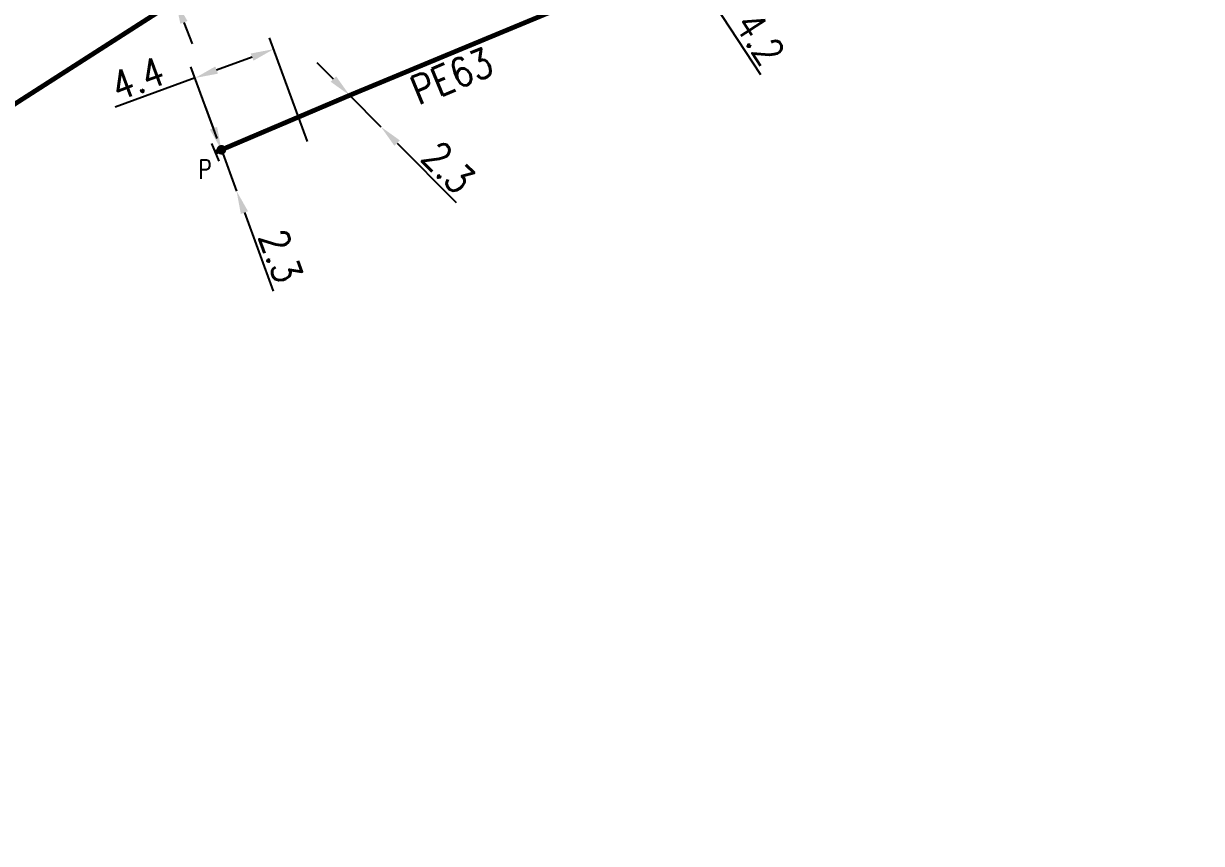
# Model space of a CAD drawing. Header units: millimetres. Extents: x 107999 to 109004, y 120010 to 121005.
# Drawn here: x 108784.1 to 108845.5, y 120782.9 to 120825.7 of the extents above; entities that cross this region are included whole.
import ezdxf
from ezdxf.enums import TextEntityAlignment as Align

# ---------------------------------------------------------------- set-up
doc = ezdxf.new("R2010")
doc.units = ezdxf.units.MM
doc.header["$PDMODE"] = 34
doc.linetypes.add('L_25_AP', pattern=[2000, 1000, 1000])
doc.linetypes.add('L_25_PE', pattern=[2000, 1000, 1000])
doc.layers.get('0').update_dxf_attribs({"linetype": 'CONTINUOUS'})
doc.layers.get('Defpoints').update_dxf_attribs({"linetype": 'CONTINUOUS'})
for name, color, linetype in [('L_150', 1, 'CONTINUOUS'), ('L_300', 7, 'CONTINUOUS'), ('L_340', 7, 'CONTINUOUS')]:
    doc.layers.add(name, color=color, linetype=linetype)
doc.styles.add('G_ROMANS', font='ROMANS.SHX', dxfattribs={"width": 0.75})
doc.styles.get("Standard").update_dxf_attribs({"font": 'romans.shx', "width": 0.85})
doc.dimstyles.get("Standard").update_dxf_attribs({"dimtxt": 1.5, "dimasz": 1.2, "dimexe": 0.625, "dimexo": 0.625, "dimgap": 0.25, "dimtad": 1, "dimdec": 1, "dimzin": 0, "dimdsep": 46, "dimtxsty": 'Standard', "dimcen": -0.5, "dimadec": 0, "dimazin": 0, "dimtfac": 1, "dimtdec": 1, "dimtmove": 0, "dimatfit": 3, "dimfxl": 0, "dimtolj": 1, "dimtzin": 0, "dimarcsym": 0})

# ---------------------------------------------------------------- blocks, each defined once
blk = doc.blocks.new('L_340_07')
at = {"color": 0, "linetype": 'Continuous', "const_width": 0.25, "flags": 128}
blk.add_lwpolyline([(0, 0), (0.35, 0)], dxfattribs=at)
at = {"color": 0, "linetype": 'Continuous', "flags": 128}
blk.add_lwpolyline([(0.35, -0.5), (0.35, 0.5)], dxfattribs=at)
at = {"color": 0, "linetype": 'Continuous', "width": 0.75, "flags": 3}
for tag, p in [('DEF_LEG', (0.723, -3.465)), ('DEF_COUP', (0.723, -5.965)), ('DEF_TYPE', (0.723, -8.465))]:
    blk.add_attdef(tag, text='', height=1.2, dxfattribs=at).set_placement(p, align=Align.MIDDLE)
blk = doc.blocks.new('*D41')
at = {"layer": 'Defpoints', "color": 0, "linetype": 'Continuous', "transparency": 16777216}
for p in [(108793.018, 120822.83), (108794.392, 120819.083), (108799.1, 120818.932)]:
    blk.add_point(p, dxfattribs=at)
at = {"layer": 'L_300', "color": 0, "linetype": 'Continuous', "lineweight": -2, "transparency": 16777216}
for p, q in [((108798.885, 120819.519), (108796.904, 120824.921)), ((108795.993, 120823.921), (108794.145, 120823.243)), ((108794.177, 120819.67), (108792.803, 120823.417)), ((108793.018, 120822.83), (108788.857, 120821.304))]:
    blk.add_line(p, q, dxfattribs=at)
at = {"layer": 'L_300', "color": 0, "linetype": 'Continuous', "transparency": 16777216}
for points in [[(108795.924, 120824.108), (108796.062, 120823.733), (108797.119, 120824.334)], [(108794.076, 120823.431), (108794.214, 120823.055), (108793.018, 120822.83)]]:
    blk.add_solid(points, dxfattribs=at)
at = {"layer": 'L_300', "color": 0, "linetype": 'Continuous', "transparency": 16777216, "insert": (108790.03, 120822.799), "char_height": 1.5, "attachment_point": 5, "rotation": 20.14113}
blk.add_mtext('\\A1;4.4', dxfattribs=at)
blk = doc.blocks.new('*D42')
at = {"layer": 'Defpoints', "color": 0, "linetype": 'Continuous', "transparency": 16777216}
for p in [(108794.392, 120819.083), (108794.392, 120819.083), (108795.181, 120816.933)]:
    blk.add_point(p, dxfattribs=at)
at = {"layer": 'L_300', "color": 0, "linetype": 'Continuous', "lineweight": -2, "transparency": 16777216}
for p, q in [((108793.979, 120820.21), (108793.566, 120821.337)), ((108794.392, 120819.083), (108795.181, 120816.933)), ((108795.594, 120815.807), (108797.099, 120811.703))]:
    blk.add_line(p, q, dxfattribs=at)
at = {"layer": 'L_300', "color": 0, "linetype": 'Continuous', "transparency": 16777216}
for points in [[(108794.167, 120820.279), (108793.791, 120820.141), (108794.392, 120819.083)], [(108795.782, 120815.876), (108795.406, 120815.738), (108795.181, 120816.933)]]:
    blk.add_solid(points, dxfattribs=at)
at = {"layer": 'L_300', "color": 0, "linetype": 'Continuous', "transparency": 16777216, "insert": (108797.492, 120813.536), "char_height": 1.5, "attachment_point": 5, "rotation": 290.14113}
blk.add_mtext('\\A1;2.3', dxfattribs=at)
blk = doc.blocks.new('*D43')
at = {"layer": 'Defpoints', "color": 0, "linetype": 'Continuous', "transparency": 16777216}
for p in [(108801.077, 120821.925), (108801.077, 120821.925), (108802.706, 120820.286)]:
    blk.add_point(p, dxfattribs=at)
at = {"layer": 'L_150', "color": 0, "linetype": 'Continuous', "lineweight": -2, "transparency": 16777216}
for p, q in [((108800.231, 120822.775), (108799.384, 120823.626)), ((108801.077, 120821.925), (108802.706, 120820.286)), ((108803.552, 120819.435), (108806.635, 120816.335))]:
    blk.add_line(p, q, dxfattribs=at)
at = {"layer": 'L_150', "color": 0, "linetype": 'Continuous', "transparency": 16777216}
for points in [[(108800.372, 120822.917), (108800.089, 120822.634), (108801.077, 120821.925)], [(108803.694, 120819.576), (108803.411, 120819.294), (108802.706, 120820.286)]]:
    blk.add_solid(points, dxfattribs=at)
at = {"layer": 'L_150', "color": 0, "linetype": 'Continuous', "transparency": 16777216, "insert": (108806.226, 120818.165), "char_height": 1.5, "attachment_point": 5, "rotation": 314.83977}
blk.add_mtext('\\A1;2.3', dxfattribs=at)
blk = doc.blocks.new('*D44')
at = {"layer": 'Defpoints', "color": 0, "linetype": 'Continuous', "transparency": 16777216}
for p in [(108818.486, 120829.15), (108818.486, 120829.15), (108820.106, 120826.673)]:
    blk.add_point(p, dxfattribs=at)
at = {"layer": 'L_150', "color": 0, "linetype": 'Continuous', "lineweight": -2, "transparency": 16777216}
for p, q in [((108819.143, 120828.146), (108819.449, 120827.677)), ((108820.106, 120826.673), (108822.498, 120823.014))]:
    blk.add_line(p, q, dxfattribs=at)
at = {"layer": 'L_150', "color": 0, "linetype": 'Continuous', "transparency": 16777216}
for points in [[(108819.31, 120828.255), (108818.975, 120828.036), (108818.486, 120829.15)], [(108819.617, 120827.786), (108819.282, 120827.568), (108820.106, 120826.673)]]:
    blk.add_solid(points, dxfattribs=at)
at = {"layer": 'L_150', "color": 0, "linetype": 'Continuous', "transparency": 16777216, "insert": (108822.467, 120824.888), "char_height": 1.5, "attachment_point": 5, "rotation": 303.1737}
blk.add_mtext('\\A1;4.2', dxfattribs=at)
blk = doc.blocks.new('*D485')
at = {"layer": 'Defpoints', "color": 0, "linetype": 'Continuous', "transparency": 16777216}
for p in [(108791.315, 120828.621), (108791.315, 120828.621), (108792.003, 120826.85)]:
    blk.add_point(p, dxfattribs=at)
at = {"layer": 'L_150', "color": 0, "linetype": 'Continuous', "lineweight": -2, "transparency": 16777216}
for p, q in [((108790.88, 120829.74), (108789.384, 120833.588)), ((108792.003, 120826.85), (108791.315, 120828.621)), ((108792.438, 120825.732), (108792.873, 120824.613))]:
    blk.add_line(p, q, dxfattribs=at)
at = {"layer": 'L_150', "color": 0, "linetype": 'Continuous', "transparency": 16777216}
for points in [[(108791.067, 120829.812), (108790.694, 120829.667), (108791.315, 120828.621)], [(108792.625, 120825.804), (108792.252, 120825.659), (108792.003, 120826.85)]]:
    blk.add_solid(points, dxfattribs=at)
at = {"layer": 'L_150', "color": 0, "linetype": 'Continuous', "transparency": 16777216, "insert": (108790.847, 120832.585), "char_height": 1.5, "attachment_point": 5, "rotation": 291.24395}
blk.add_mtext('\\A1;1.9', dxfattribs=at)
blk = doc.blocks.new('L_300_12')
at = {"color": 0, "linetype": 'Continuous', "const_width": 0.248, "flags": 128}
blk.add_lwpolyline([(-0.126, 0, 1), (0.126, 0, 1)], format="xyb", close=True, dxfattribs=at)
at = {"linetype": 'Continuous', "style": 'G_ROMANS', "width": 0.75}
blk.add_attdef('P', text='', height=1, dxfattribs=at).set_placement((0, 1.331), align=Align.MIDDLE_CENTER)
at = {"color": 0, "linetype": 'Continuous', "width": 0.75, "flags": 3}
for tag, p in [('DEF_LEG', (0, -5)), ('DEF_COUP', (0, -7.5)), ('DEF_TYPE', (0, -10))]:
    blk.add_attdef(tag, text='', height=1.2, dxfattribs=at).set_placement(p, align=Align.MIDDLE)

msp = doc.modelspace()

# ---------------------------------------------------------------- linework, layer by layer
at = {"layer": 'L_150', "linetype": 'L_25_AP', "const_width": 0.25, "flags": 128}
msp.add_lwpolyline([(108845.365, 120852.247), (108844.859, 120851.602), (108840.34, 120846.163), (108835.759, 120844.462), (108834.877, 120844.125), (108822.799, 120839.471), (108792.003, 120826.85), (108782.329, 120820.645), (108773.67, 120814.045), (108772.026, 120812.202), (108766.499, 120806.938), (108759.449, 120799.931), (108743.786, 120782.786), (108742.277, 120782.264), (108737.348, 120776.77), (108713.267, 120750.302), (108692.589, 120727.572), (108690.355, 120724.953), (108685.445, 120719.506), (108685.445, 120719.506)], dxfattribs=at)
at = {"layer": 'L_150', "linetype": 'L_25_PE', "const_width": 0.25, "flags": 128}
msp.add_lwpolyline([(108843.933, 120840.111), (108839.52, 120837.186), (108832.301, 120834.557), (108818.486, 120829.15), (108801.077, 120821.925), (108794.392, 120819.083), (108794.392, 120819.083)], dxfattribs=at)

# ---------------------------------------------------------------- block references
at = {"layer": 'L_300'}
ref = msp.add_blockref('L_300_12', (108794.392, 120819.083), dxfattribs=dict(at, rotation=139.9275911225742))
ref.add_attrib('P', 'P', dxfattribs={"layer": '0', "linetype": 'Continuous', "height": 1, "style": 'G_ROMANS', "width": 0.75}).set_placement((108793.536, 120818.065), align=Align.MIDDLE_CENTER)
at = {"layer": 'L_340', "rotation": 203.028520473472}
msp.add_blockref('L_340_07', (108794.392, 120819.083), dxfattribs=at)

# ---------------------------------------------------------------- texts
at = {"layer": 'L_150', "linetype": 'Continuous', "width": 0.85}
msp.add_text('PE63', height=1.5, rotation=22.54001, dxfattribs=at).set_placement((108806.404, 120822.927), align=Align.MIDDLE)

# ---------------------------------------------------------------- dimensions: what is measured, and where the dimension line sits
at = {"layer": 'L_150', "linetype": 'Continuous'}
for base, p1, p2, angle, picture, middle in [((108791.315, 120828.621), (108792.003, 120826.85), (108791.315, 120828.621), 291.24395, '*D485', (108789.915, 120832.223)), ((108801.077, 120821.925), (108802.706, 120820.286), (108801.077, 120821.925), 314.83977, '*D43', (108805.517, 120817.46))]:
    dim = msp.add_linear_dim(base=base, p1=p1, p2=p2, angle=angle, dimstyle='Standard', dxfattribs=at)
    dim.commit()
    dim.dimension.update_dxf_attribs({"geometry": picture, "text_midpoint": middle, "dimtype": 160})
dim = msp.add_linear_dim(base=(108818.486, 120829.15), p1=(108820.106, 120826.673), p2=(108818.486, 120829.15), angle=303.1737, text='4.2', dimstyle='Standard', dxfattribs=at)
dim.commit()
dim.dimension.update_dxf_attribs({"geometry": '*D44', "text_midpoint": (108821.63, 120824.341), "dimtype": 160})
at = {"layer": 'L_300', "linetype": 'Continuous'}
for base, p1, angle, picture, middle in [((108793.018, 120822.83), (108799.1, 120818.932), 200.14113, '*D41', (108790.375, 120821.86)), ((108794.392, 120819.083), (108795.181, 120816.933), 110.14113, '*D42', (108796.553, 120813.191))]:
    dim = msp.add_linear_dim(base=base, p1=p1, p2=(108794.392, 120819.083), angle=angle, dimstyle='Standard', dxfattribs=at)
    dim.commit()
    dim.dimension.update_dxf_attribs({"geometry": picture, "text_midpoint": middle, "dimtype": 160})

doc.saveas('drawing.dxf')
